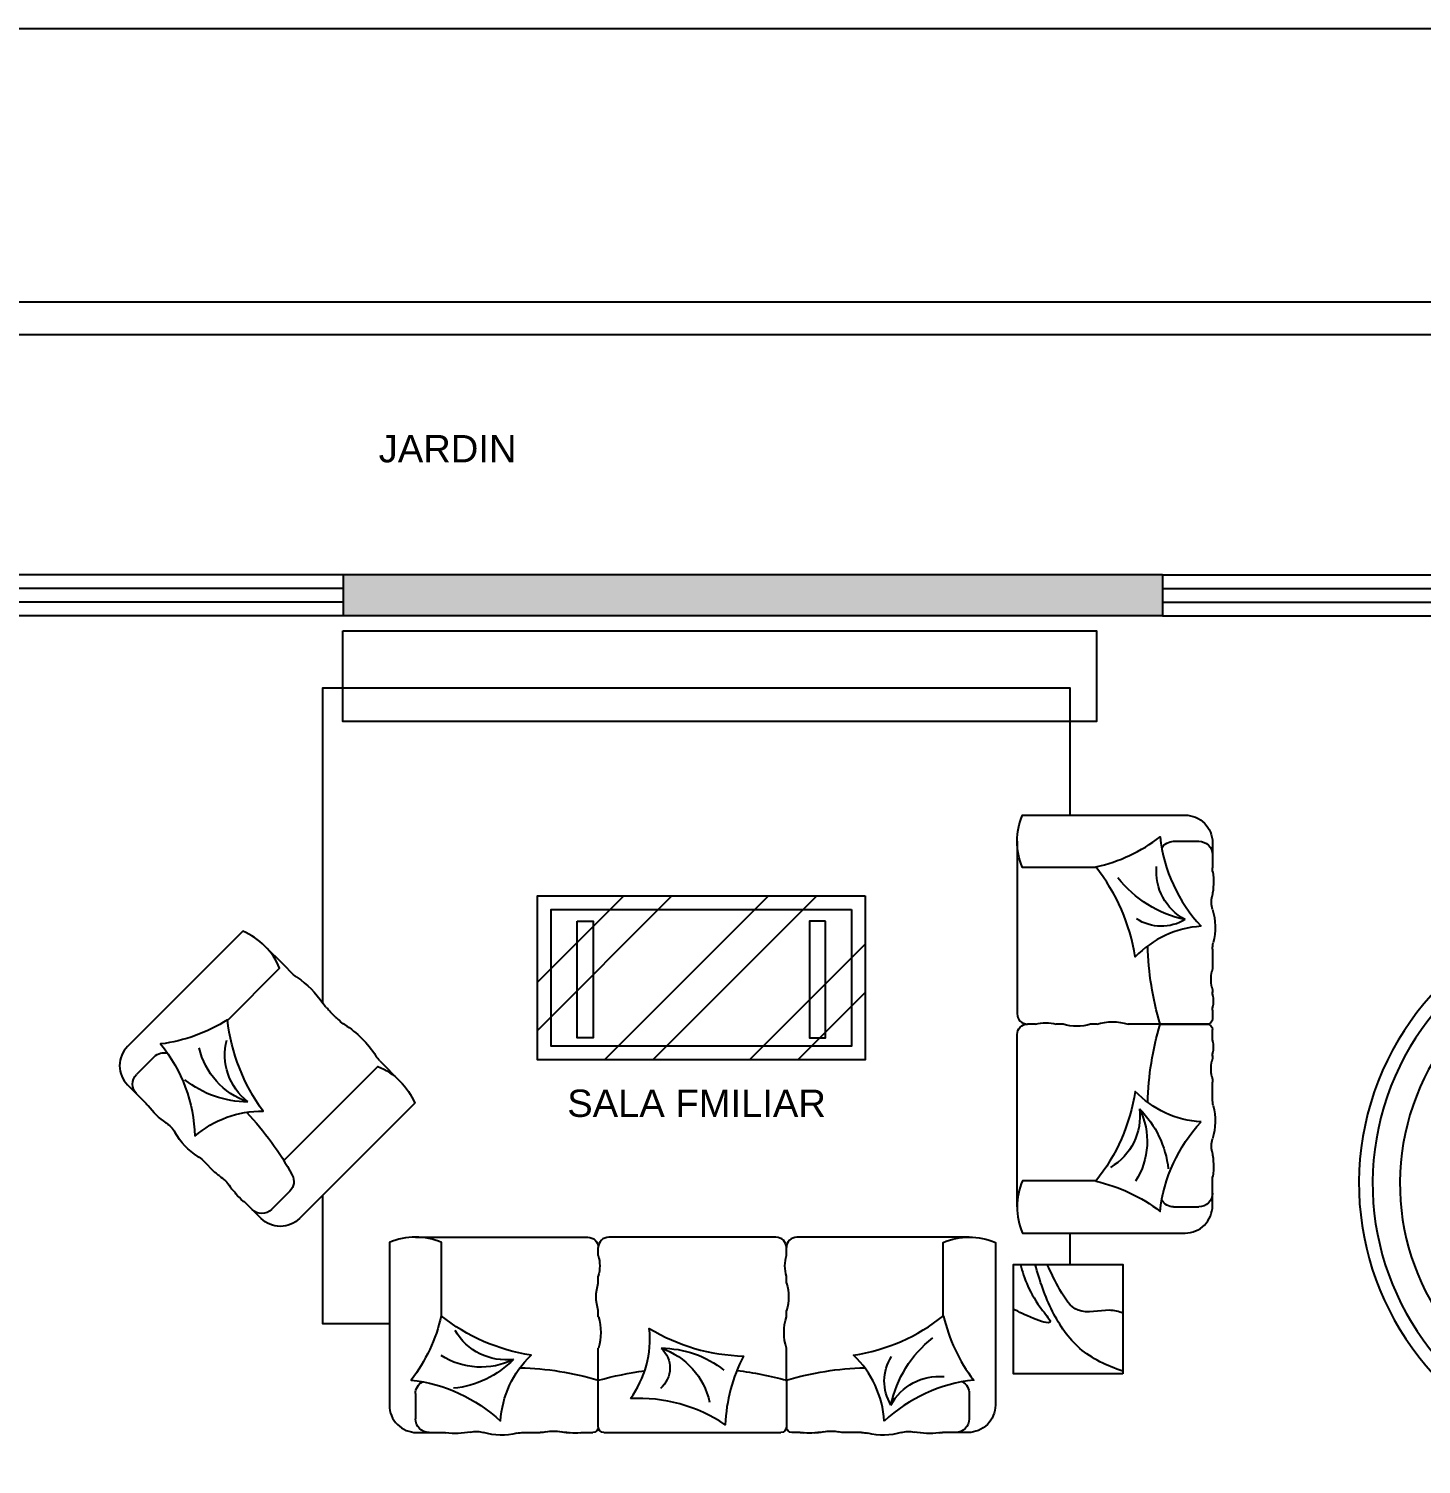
# Model space of a CAD drawing. Header units: inches. Extents: x -370 to 18, y -197 to 199.
# Drawn here: x -93.94 to -88.84, y -34.37 to -29.11 of the extents above; entities that cross this region are included whole.
import ezdxf

# ---------------------------------------------------------------- set-up
doc = ezdxf.new("R2010")
doc.units = ezdxf.units.IN
doc.header["$MEASUREMENT"] = 0
doc.layers.add('artefactos', color=1, linetype='Continuous')
doc.layers.add('MUEBLES', color=7, linetype='Continuous')
doc.styles.get("Standard").update_dxf_attribs({"font": 'arial.ttf'})
doc.linetypes.add('ZIGZAG', pattern='A,0.0001,-0.2,[131,ltypeshp.shx,S=0.2,R=0,X=-0.2,Y=0],-0.4,[131,ltypeshp.shx,S=0.2,R=180,X=0.2,Y=0],-0.2', length=0.8001)

# ---------------------------------------------------------------- blocks, each defined once
blk = doc.blocks.new('mueble 2')
at = {"layer": 'artefactos', "color": 1}
for p, q in [((-0.0309, 0), (0.0309, 0)), ((-0.0309, 0), (0.0309, 0)), ((-0.4259, -0.1422), (-0.4259, -0.05)), ((-0.4259, -0.1422), (-0.4259, -0.05)), ((-0.3759, 0), (-0.3285, 0)), ((0.1259, 0), (0.1283, 0)), ((0.1283, 0), (0.1259, 0)), ((0.1927, 0), (0.2235, 0)), ((0.1927, 0), (0.2235, 0)), ((0.2735, -0.145), (0.2735, -0.05)), ((-0.4259, -0.715), (-0.3302, -0.715)), ((-0.3302, -0.715), (-0.2822, -0.715)), ((-0.1083, -0.715), (-0.1, -0.715)), ((-0.0458, -0.715), (-0.0396, -0.715)), ((0.169, -0.715), (0.2735, -0.715))]:
    blk.add_line(p, q, dxfattribs=at)
for points in [[(-0.3302, -0.426), (-0.3302, -0.6959, -0.2), (-0.5215, -0.6959), (-0.5215, -0.1, -0.414214), (-0.4215, 0), (-0.3759, 0)], [(0.1779, -0.2088), (0.1779, -0.6959, 0.2), (0.3691, -0.6959), (0.3691, -0.1, 0.414214), (0.2691, 0), (0.2235, 0)]]:
    blk.add_lwpolyline(points, format="xyb", dxfattribs=at)
blk.add_lwpolyline([(-0.1146, -0.0415, 0.188011), (-0.0027, -0.2829, 0.130529), (-0.3319, -0.4274, 0.110936), (-0.4421, -0.1917, 0.162859)], format="xyb", close=True, dxfattribs=at)
for centre, radius, start, end in [((-0.3285, 0.1), 0.1, 270, 278.0558), ((-0.2773, -0.2613), 0.2649, 78.495, 98.0558), ((-0.2046, 0.0963), 0.1, 258.495, 286.1875), ((-0.1107, -0.2269), 0.2365, 76.2743, 106.1875), ((-0.0309, 0.1), 0.1, 256.2743, 270), ((0.1259, 0.1), 0.1, 270, 278.3033), ((0.1593, -0.1289), 0.1313, 81.6967, 98.3033), ((0.1927, 0.1), 0.1, 261.6967, 270), ((-0.3759, -0.05), 0.05, 90, 180), ((0.0309, -0.1), 0.1, 78.1557, 90), ((0.0796, 0.1321), 0.1372, 258.1557, 281.8443), ((0.1283, -0.1), 0.1, 90, 101.8443), ((0.2235, -0.05), 0.05, 0, 90), ((-0.3759, -0.1422), 0.05, 180, 240.317), ((0.2235, -0.145), 0.05, 286.4574, 0), ((-0.3268, -0.5265), 0.367, 44.9344, 83.6555), ((-0.0715, 0.8536), 1.0913, 271.5025, 286.4574), ((-0.1867, -0.5083), 0.2691, 63.5733, 122.7227), ((-0.0933, -0.4832), 0.2175, 83.0467, 149.6684), ((-0.2822, -0.815), 0.1, 78.4436, 90), ((-0.1952, -0.3898), 0.334, 258.4436, 281.5564), ((-0.1083, -0.815), 0.1, 90, 101.5564), ((-0.1, -0.615), 0.1, 270, 277.8043), ((-0.0729, -0.8128), 0.0996, 82.1957, 97.8043), ((-0.0458, -0.615), 0.1, 262.1957, 270), ((-0.0396, -0.815), 0.1, 76.7887, 90), ((0.0647, -0.3706), 0.3565, 256.7887, 283.2113), ((0.169, -0.815), 0.1, 90, 103.2113)]:
    blk.add_arc(centre, radius, start, end, dxfattribs=at)
blk = doc.blocks.new('mueble 3')
at = {"layer": 'artefactos', "color": 1}
for p, q in [((-0.6187, 0), (-0.5569, 0)), ((-0.3242, 0), (0.3242, 0)), ((0.6187, 0), (0.5569, 0)), ((0.6187, 0), (0.5569, 0)), ((0.9636, 0), (0.9162, 0)), ((-1.0136, -0.1422), (-1.0136, -0.05)), ((-1.0136, -0.1422), (-1.0136, -0.05)), ((-0.9636, 0), (-0.9162, 0)), ((-0.4595, 0), (-0.4618, 0)), ((-0.395, 0), (-0.3643, 0)), ((-0.3443, -0.02), (-0.3443, -0.3087)), ((-0.3443, -0.02), (-0.3443, -0.3087)), ((0.3442, -0.1913), (0.3442, -0.02)), ((0.395, 0), (0.3643, 0)), ((0.395, 0), (0.3643, 0)), ((0.4618, 0), (0.4595, 0)), ((0.4595, 0), (0.4618, 0)), ((0.9636, 0), (0.9162, 0)), ((1.0136, -0.1422), (1.0136, -0.05)), ((-0.3443, -0.4238), (-0.3443, -0.4471)), ((-0.3443, -0.4238), (-0.3443, -0.4471)), ((-0.3443, -0.5463), (-0.3443, -0.572)), ((-0.3443, -0.5463), (-0.3443, -0.572)), ((-0.3443, -0.6482), (-0.3443, -0.6768)), ((-0.3443, -0.6482), (-0.3443, -0.6768)), ((-1.0136, -0.715), (-0.918, -0.715)), ((1.0136, -0.715), (0.918, -0.715))]:
    blk.add_line(p, q, dxfattribs=at)
for points in [[(-0.918, -0.426), (-0.918, -0.6959, -0.2), (-1.1093, -0.6959), (-1.1093, -0.1, -0.414214), (-1.0092, 0), (-0.9636, 0)], [(0.918, -0.426), (0.918, -0.6959, 0.2), (1.1092, -0.6959), (1.1092, -0.1, 0.414214), (1.0092, 0), (0.9636, 0)], [(-0.918, -0.715), (-0.3825, -0.715, 0.414214), (-0.3443, -0.6768, 0.414214)], [(0.3442, -0.6482), (0.3442, -0.6768, -0.414214), (0.306, -0.715), (-0.306, -0.715, -0.414214), (-0.3443, -0.6768)], [(0.918, -0.715), (0.3825, -0.715, -0.414214), (0.3442, -0.6768, -0.414214)]]:
    blk.add_lwpolyline(points, format="xyb", dxfattribs=at)
for points in [[(-0.7024, -0.0415, 0.188011), (-0.5904, -0.2829, 0.130529), (-0.9197, -0.4274, 0.110936), (-1.0299, -0.1917, 0.162859)], [(-0.227, -0.124, -0.188011), (-0.1576, -0.3809, -0.130529), (0.1875, -0.2799, -0.110936), (0.1204, -0.0286, -0.162859)], [(0.7024, -0.0415, -0.188011), (0.5904, -0.2829, -0.130529), (0.9197, -0.4274, -0.110936), (1.0299, -0.1917, -0.162859)]]:
    blk.add_lwpolyline(points, format="xyb", close=True, dxfattribs=at)
for points in [[(-0.3443, -0.1876), (-0.3443, -0.3087)], [(0.3442, -0.1876), (0.3442, -0.3087)], [(0.3442, -0.4238), (0.3442, -0.4471)], [(0.3442, -0.5463), (0.3442, -0.572)]]:
    blk.add_lwpolyline(points, dxfattribs=at)
for centre, radius, start, end in [((-0.9162, 0.1), 0.1, 270, 278.0558), ((-0.8651, -0.2613), 0.2649, 78.495, 98.0558), ((-0.7923, 0.0963), 0.1, 258.495, 286.1875), ((-0.6985, -0.2269), 0.2365, 76.2743, 106.1875), ((-0.6187, 0.1), 0.1, 256.2743, 270), ((-0.4618, 0.1), 0.1, 270, 278.3033), ((-0.4284, -0.1289), 0.1313, 81.6967, 98.3033), ((-0.395, 0.1), 0.1, 261.6967, 270), ((0.395, 0.1), 0.1, 270, 278.3033), ((0.4284, -0.1289), 0.1313, 81.6967, 98.3033), ((0.4618, 0.1), 0.1, 261.6967, 270), ((0.6187, 0.1), 0.1, 270, 283.7257), ((0.6985, -0.2269), 0.2365, 73.8125, 103.7257), ((0.7923, 0.0963), 0.1, 253.8125, 281.505), ((0.8651, -0.2613), 0.2649, 81.9442, 101.505), ((0.9162, 0.1), 0.1, 261.9442, 270), ((-0.9636, -0.05), 0.05, 90, 180), ((-0.5569, -0.1), 0.1, 78.1557, 90), ((-0.5082, 0.1321), 0.1372, 258.1557, 281.8443), ((-0.4595, -0.1), 0.1, 90, 101.8443), ((-0.3643, -0.02), 0.02, 0, 90), ((-0.3242, -0.02), 0.02, 90, 180), ((0.3242, -0.02), 0.02, 0, 90), ((0.3643, -0.02), 0.02, 90, 180), ((0.4595, -0.1), 0.1, 78.1557, 90), ((0.5082, 0.1321), 0.1372, 258.1557, 281.8443), ((0.5569, -0.1), 0.1, 90, 101.8443), ((0.9636, -0.05), 0.05, 0, 90), ((0.8704, -0.1874), 0.1677, 148.6915, 212.7243), ((1.1395, -0.0145), 0.4212, 191.7546, 231.9312), ((0.902, -0.0074), 0.198, 207.9549, 275.6386), ((-0.9636, -0.1422), 0.05, 180, 240.317), ((-0.1998, -0.0535), 0.2691, 288.5733, 347.7227), ((0.9636, -0.1422), 0.05, 299.683, 0), ((-0.9145, -0.5265), 0.367, 44.9344, 83.6555), ((-0.6593, 0.8536), 1.0913, 271.5025, 286.7771), ((0, 1.0611), 1.2988, 254.6304, 262.2964), ((-0.1808, -0.2362), 0.0985, 312.6465, 49.4641), ((0, 1.0611), 1.2988, 277.2202, 285.3696), ((0.6593, 0.8536), 1.0913, 253.2229, 268.4975), ((-0.7745, -0.5083), 0.2691, 63.5733, 122.7227), ((-0.1137, 0.0584), 0.367, 269.9344, 308.6555), ((-0.681, -0.4832), 0.2175, 83.0467, 149.6684), ((-0.5345, -0.3662), 0.1988, 343.1656, 16.8344), ((0.5345, -0.3662), 0.1988, 163.1656, 196.8344), ((-0.1925, -0.4967), 0.1597, 161.8971, 198.1029), ((0.1925, -0.4967), 0.1597, 341.8971, 18.1029), ((-0.4822, -0.6101), 0.1431, 344.5514, 15.4486), ((0.4822, -0.6101), 0.1431, 164.5514, 195.4486)]:
    blk.add_arc(centre, radius, start, end, dxfattribs=at)
blk = doc.blocks.new('sillon2_pl')
at = {"layer": 'artefactos', "color": 1}
for p, q in [((-1.3844, 0.6959), (-1.337, 0.6959)), ((-1.0394, 0.6959), (-0.9776, 0.6959)), ((-0.8802, 0.6959), (-0.8826, 0.6959)), ((-0.8158, 0.6959), (-0.785, 0.6959)), ((-0.7142, 0.6959), (-0.745, 0.6959)), ((-0.7142, 0.6959), (-0.745, 0.6959)), ((-0.6474, 0.6959), (-0.6498, 0.6959)), ((-0.6498, 0.6959), (-0.6474, 0.6959)), ((-0.4906, 0.6959), (-0.5524, 0.6959)), ((-0.4906, 0.6959), (-0.5524, 0.6959)), ((-0.1456, 0.6959), (-0.193, 0.6959)), ((-0.1456, 0.6959), (-0.193, 0.6959)), ((-1.4344, 0.5536), (-1.4344, 0.6459)), ((-1.4344, 0.5536), (-1.4344, 0.6459)), ((-0.765, 0.5046), (-0.765, 0.6759)), ((-0.765, 0.6759), (-0.765, 0.3872)), ((-0.765, 0.6759), (-0.765, 0.3872)), ((-0.0956, 0.5536), (-0.0956, 0.6459)), ((-0.765, 0.272), (-0.765, 0.2488)), ((-0.765, 0.272), (-0.765, 0.2488)), ((-0.765, 0.1495), (-0.765, 0.1239)), ((-0.765, 0.1495), (-0.765, 0.1239)), ((-0.765, 0.0476), (-0.765, 0.0191)), ((-0.765, 0.0476), (-0.765, 0.0191)), ((-1.4344, -0.0191), (-1.3388, -0.0191)), ((-0.0956, -0.0191), (-0.1913, -0.0191))]:
    blk.add_line(p, q, dxfattribs=at)
for points in [[(-1.3388, 0.2699), (-1.3388, 0, -0.2), (-1.53, 0), (-1.53, 0.5959, -0.414214), (-1.43, 0.6959), (-1.3844, 0.6959)], [(-0.1913, 0.2699), (-0.1913, 0, 0.2), (0, 0), (0, 0.5959, 0.414214), (-0.1, 0.6959), (-0.1456, 0.6959)], [(-1.3388, -0.0191), (-0.8032, -0.0191, 0.414214), (-0.765, 0.0191, 0.414214)], [(-0.1913, -0.0191), (-0.7268, -0.0191, -0.414214), (-0.765, 0.0191, -0.414214)]]:
    blk.add_lwpolyline(points, format="xyb", dxfattribs=at)
for points in [[(-1.1232, 0.6544, 0.188011), (-1.0112, 0.413, 0.130529), (-1.3404, 0.2685, 0.110936), (-1.4506, 0.5042, 0.162859)], [(-0.4068, 0.6544, -0.188011), (-0.5188, 0.413, -0.130529), (-0.1896, 0.2685, -0.110936), (-0.0794, 0.5042, -0.162859)]]:
    blk.add_lwpolyline(points, format="xyb", close=True, dxfattribs=at)
blk.add_lwpolyline([(-0.765, 0.5082), (-0.765, 0.3872)], dxfattribs=at)
blk.add_lwpolyline([(-0.765, 0.5082), (-0.765, 0.3872)], dxfattribs=at)
for centre, radius, start, end in [((-1.3844, 0.6459), 0.05, 90, 180), ((-1.337, 0.7959), 0.1, 270, 278.0558), ((-1.2858, 0.4346), 0.2649, 78.495, 98.0558), ((-1.2131, 0.7921), 0.1, 258.495, 286.1875), ((-1.1193, 0.469), 0.2365, 76.2743, 106.1875), ((-1.0394, 0.7959), 0.1, 256.2743, 270), ((-0.9776, 0.5959), 0.1, 78.1557, 90), ((-0.9289, 0.828), 0.1372, 258.1557, 281.8443), ((-0.8802, 0.5959), 0.1, 90, 101.8443), ((-0.8826, 0.7959), 0.1, 270, 278.3033), ((-0.8492, 0.567), 0.1313, 81.6967, 98.3033), ((-0.8158, 0.7959), 0.1, 261.6967, 270), ((-0.785, 0.6759), 0.02, 0, 90), ((-0.745, 0.6759), 0.02, 90, 180), ((-0.7142, 0.7959), 0.1, 270, 278.3033), ((-0.6808, 0.567), 0.1313, 81.6967, 98.3033), ((-0.6474, 0.7959), 0.1, 261.6967, 270), ((-0.6498, 0.5959), 0.1, 78.1557, 90), ((-0.6011, 0.828), 0.1372, 258.1557, 281.8443), ((-0.5524, 0.5959), 0.1, 90, 101.8443), ((-0.4906, 0.7959), 0.1, 270, 283.7257), ((-0.4107, 0.469), 0.2365, 73.8125, 103.7257), ((-0.3169, 0.7921), 0.1, 253.8125, 281.505), ((-0.2442, 0.4346), 0.2649, 81.9442, 101.505), ((-0.193, 0.7959), 0.1, 261.9442, 270), ((-0.1456, 0.6459), 0.05, 0, 90), ((-0.2389, 0.5085), 0.1677, 148.6915, 212.7243), ((0.0302, 0.6814), 0.4212, 191.7546, 231.9312), ((-0.2072, 0.6884), 0.198, 207.9549, 275.6386), ((-1.3844, 0.5536), 0.05, 180, 240.317), ((-1.3353, 0.1693), 0.367, 44.9344, 83.6555), ((-0.1456, 0.5536), 0.05, 299.683, 0), ((-1.08, 1.5495), 1.0913, 271.5025, 286.7771), ((-0.45, 1.5495), 1.0913, 253.2229, 268.4975), ((-1.1952, 0.1876), 0.2691, 63.5733, 122.7227), ((-1.1018, 0.2127), 0.2175, 83.0467, 149.6684), ((-0.9553, 0.3296), 0.1988, 343.1656, 16.8344), ((-0.6132, 0.1992), 0.1597, 161.8971, 198.1029), ((-0.903, 0.0858), 0.1431, 344.5514, 15.4486)]:
    blk.add_arc(centre, radius, start, end, dxfattribs=at)

msp = doc.modelspace()

# ---------------------------------------------------------------- hatches: boundary and pattern name
h = msp.add_hatch(color=256)
h.dxf.hatch_style = 1
h.paths.add_polyline_path([(-89.78753, -31.10993), (-92.78753, -31.10993), (-92.78753, -31.25993), (-89.78753, -31.25993)])
at = {"layer": 'MUEBLES'}
h = msp.add_hatch(dxfattribs=at)
h.set_pattern_fill('ANSI32', color=8, angle=180)
h.set_pattern_definition([(225, (-54.1654, -5.4742), (0.265165, -0.265165), []), (225, (-54.3422, -5.4742), (0.265165, -0.265165), [])])
h.paths.add_polyline_path([(-90.87569, -32.28544), (-90.87569, -32.88544), (-92.07569, -32.88544), (-92.07569, -32.28544)])

# ---------------------------------------------------------------- linework, layer by layer
at = {"color": 8}
msp.add_line((-85.59593, -29.10993), (-103.40267, -29.10993), dxfattribs=at)
at = {"color": 2}
for p, q in [((-98.32593, -30.10993), (-85.59593, -30.10993)), ((-98.32593, -30.22993), (-85.59593, -30.22993)), ((-92.78753, -31.15993), (-93.98753, -31.15993)), ((-89.78753, -31.15993), (-88.58753, -31.15993)), ((-92.78753, -31.20993), (-93.98753, -31.20993)), ((-89.78753, -31.20993), (-88.58753, -31.20993))]:
    msp.add_line(p, q, dxfattribs=at)
at = {"color": 1}
for p, q in [((-92.78753, -31.10993), (-93.98753, -31.10993)), ((-89.78753, -31.10993), (-88.58753, -31.10993)), ((-92.78753, -31.25993), (-93.98753, -31.25993)), ((-89.78753, -31.25993), (-88.58753, -31.25993))]:
    msp.add_line(p, q, dxfattribs=at)
at = {"color": 4}
for p, q in [((-92.78753, -31.10993), (-92.78753, -31.25993)), ((-89.78753, -31.10993), (-92.78753, -31.10993)), ((-89.78753, -31.10993), (-89.78753, -31.25993)), ((-89.78753, -31.25993), (-92.78753, -31.25993))]:
    msp.add_line(p, q, dxfattribs=at)
at = {"color": 2}
for radius in [1.02826, 0.97826, 0.87826]:
    msp.add_arc((-88.04007, -33.33819), radius, 90, 310, dxfattribs=at)
at = {"layer": 'MUEBLES', "color": 2}
for points in [[(-92.78846, -31.31509), (-90.0291, -31.31509), (-90.0291, -31.64673), (-92.78846, -31.64673)], [(-89.93275, -34.03551), (-90.33275, -34.03551), (-90.33275, -33.63551), (-89.93275, -33.63551)]]:
    msp.add_lwpolyline(points, close=True, dxfattribs=at)
at = {"layer": 'MUEBLES', "color": 8, "linetype": 'ZIGZAG', "ltscale": 0.05}
for points in [[(-90.1251, -31.98967), (-90.1251, -31.52509), (-92.86219, -31.52509), (-92.86219, -32.67721)], [(-92.86219, -33.38188), (-92.86219, -33.85069), (-92.61779, -33.85069)], [(-90.1251, -33.63551), (-90.1251, -33.51967)]]:
    msp.add_lwpolyline(points, dxfattribs=at)
at = {"layer": 'MUEBLES', "color": 8}
msp.add_lwpolyline([(-90.87569, -32.28544), (-90.87569, -32.88544), (-92.07569, -32.88544), (-92.07569, -32.28544)], close=True, dxfattribs=at)
at = {"layer": 'MUEBLES', "color": 3}
msp.add_lwpolyline([(-90.92569, -32.33544), (-90.92569, -32.83544), (-92.02569, -32.83544), (-92.02569, -32.33544)], close=True, dxfattribs=at)
at = {"layer": 'MUEBLES', "color": 1}
for points in [[(-91.93012, -32.37779), (-91.87201, -32.37779), (-91.87201, -32.80514), (-91.93012, -32.80514)], [(-91.02126, -32.37779), (-91.07937, -32.37779), (-91.07937, -32.80514), (-91.02126, -32.80514)]]:
    msp.add_lwpolyline(points, close=True, dxfattribs=at)
at = {"layer": 'MUEBLES', "color": 8, "transparency": 33554610}
for points, knots in [([(-90.30723, -33.63551), (-90.29369, -33.68668), (-90.27062, -33.75406), (-90.17682, -33.86222), (-90.27409, -33.82929), (-90.31334, -33.80865), (-90.33275, -33.79746)], [0.03076209, 0.03076209, 0.03076209, 0.03076209, 0.21250006, 0.26283756, 0.32477646, 0.40205949, 0.40205949, 0.40205949, 0.40205949]), ([(-89.93275, -34.02516), (-89.99095, -34.00563), (-90.09628, -33.95772), (-90.20006, -33.805), (-90.23695, -33.69404), (-90.25365, -33.63551)], [0.10815739, 0.10815739, 0.10815739, 0.10815739, 0.28836972, 0.45661533, 0.63919759, 0.63919759, 0.63919759, 0.63919759]), ([(-89.93275, -33.8133), (-89.94754, -33.80673), (-89.99747, -33.79524), (-90.10197, -33.82792), (-90.16576, -33.72659), (-90.19538, -33.66568), (-90.20907, -33.63551)], [0.30050224, 0.30050224, 0.30050224, 0.30050224, 0.35548658, 0.47011158, 0.57041562, 0.67141736, 0.67141736, 0.67141736, 0.67141736])]:
    msp.add_open_spline(points, degree=3, knots=knots, dxfattribs=at)

# ---------------------------------------------------------------- block references
at = {"layer": 'MUEBLES', "xscale": -1}
for name, p, rotation in [('sillon2_pl', (-90.30028, -31.98967), 270), ('mueble 2', (-93.27801, -33.27565), 135.0000000000001), ('mueble 3', (-91.50854, -34.24999), 180)]:
    msp.add_blockref(name, p, dxfattribs=dict(at, rotation=rotation))

# ---------------------------------------------------------------- texts
at = {"color": 2, "insert": (-92.65676, -30.59762), "char_height": 0.1, "attachment_point": 1}
msp.add_mtext('JARDIN', dxfattribs=at)
at = {"layer": 'MUEBLES', "color": 2, "insert": (-91.96664, -32.99447), "char_height": 0.1, "attachment_point": 1}
msp.add_mtext('SALA FMILIAR', dxfattribs=at)

doc.saveas('drawing.dxf')
